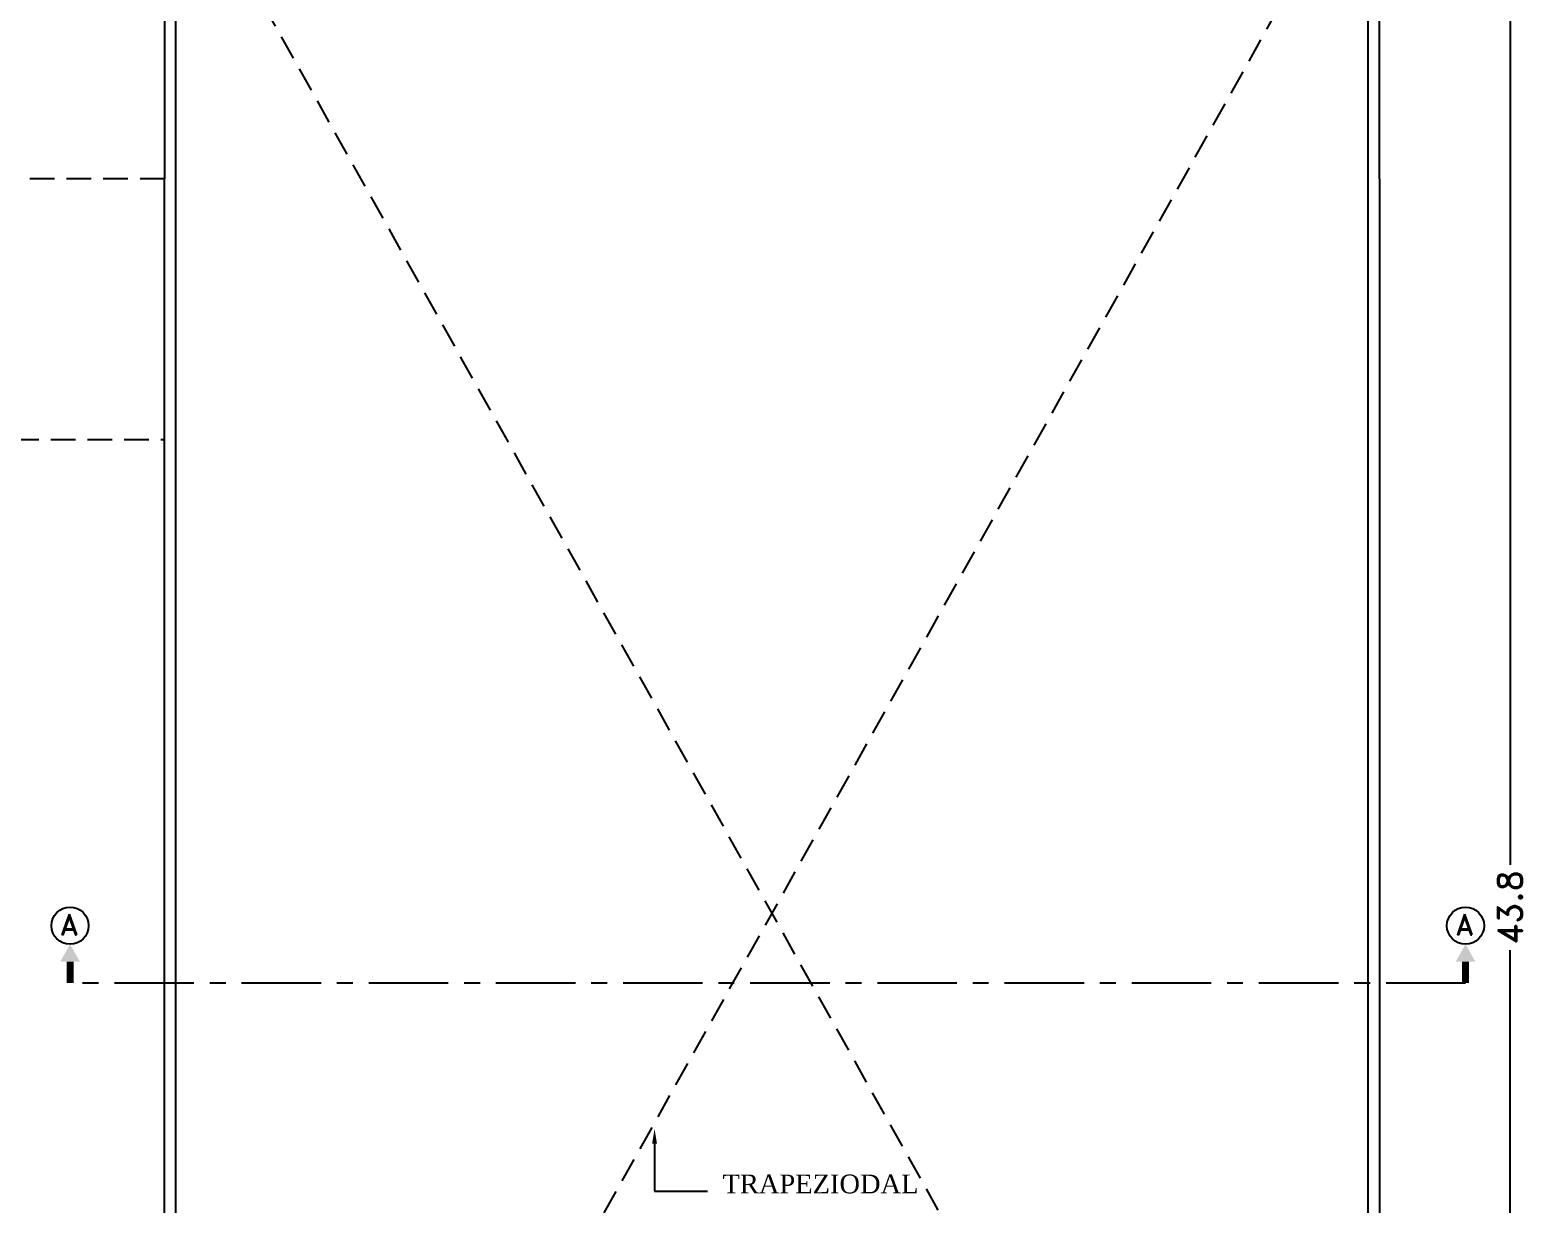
# Model space of a CAD drawing. Header units: metres. Extents: x 0 to 2856, y 0 to 1718.
# Drawn here: x 2733.53 to 2764.12, y 1627.26 to 1651.28 of the extents above; entities that cross this region are included whole.
import ezdxf

# ---------------------------------------------------------------- set-up
doc = ezdxf.new("R2010")
doc.units = ezdxf.units.M
doc.header["$MEASUREMENT"] = 0
doc.linetypes.add('CENTER', pattern=[2, 1.25, -0.25, 0.25, -0.25])
doc.linetypes.add('HIDDEN', pattern=[0.375, 0.25, -0.125])
for name, color, linetype in [('dim', 12, 'Continuous'), ('hid', 174, 'HIDDEN'), ('text', 7, 'Continuous')]:
    doc.layers.add(name, color=color, linetype=linetype)
doc.styles.add('rd', font='romand.shx')
doc.styles.add('Tahoma', font='times.ttf', dxfattribs={"height": 0.3})
doc.dimstyles.get("Standard").update_dxf_attribs({"dimtxt": 3, "dimasz": 3, "dimexe": 1, "dimexo": 1, "dimgap": 0.09, "dimtad": 0, "dimdec": 4, "dimzin": 2, "dimdsep": 46, "dimlunit": 4, "dimtxsty": 'rd', "dimblk": 'OBLIQUE', "dimcen": 0.09, "dimclrd": 12, "dimclre": 12, "dimclrt": 5, "dimadec": 0, "dimazin": 0, "dimtfac": 1, "dimtdec": 4, "dimtix": 1, "dimtmove": 2, "dimatfit": 3, "dimfxl": 0, "dimtolj": 1, "dimtzin": 0, "dimarcsym": 0})

# ---------------------------------------------------------------- blocks, each defined once
blk = doc.blocks.new('_Oblique')
at = {"color": 0, "linetype": 'ByBlock', "lineweight": -2}
blk.add_line((-0.5, -0.5), (0.5, 0.5), dxfattribs=at)
blk = doc.blocks.new('*D183')
at = {"layer": 'Defpoints', "color": 0}
for p in [(2763.431, 1655.226), (2763.79, 1655.226), (2763.431, 1611.43)]:
    blk.add_point(p, dxfattribs=at)
at = {"layer": 'dim', "color": 12, "lineweight": -2}
for p, q in [((2763.531, 1655.226), (2763.89, 1655.226)), ((2763.79, 1655.226), (2763.79, 1634.201)), ((2763.79, 1611.43), (2763.79, 1632.454)), ((2763.531, 1611.43), (2763.89, 1611.43))]:
    blk.add_line(p, q, dxfattribs=at)
at = {"layer": 'dim', "color": 12, "lineweight": -2, "xscale": 0.2, "yscale": 0.2, "zscale": 0.2}
for p, rotation in [((2763.79, 1655.226), 90), ((2763.79, 1611.43), 270)]:
    blk.add_blockref('_Oblique', p, dxfattribs=dict(at, rotation=rotation))
at = {"layer": 'dim', "color": 7, "insert": (2763.79, 1633.328), "char_height": 0.5, "attachment_point": 5, "rotation": 90, "style": 'rd'}
blk.add_mtext('\\A1;43.8', dxfattribs=at)

msp = doc.modelspace()

# ---------------------------------------------------------------- linework, layer by layer
for p, q in [((2736.508, 1611.431), (2736.508, 1655.006)), ((2760.889, 1611.431), (2760.889, 1655.006)), ((2736.278, 1604.878), (2736.278, 1648.236)), ((2761.119, 1648.236), (2761.119, 1604.878)), ((2736.278, 1644.042), (2736.278, 1645.494))]:
    msp.add_line(p, q)
at = {"linetype": 'CENTER', "ltscale": 1.3}
msp.add_line((2762.88, 1631.783), (2734.348, 1631.783), dxfattribs=at)
at = {"color": 12}
for p, q in [((2746.299, 1628.497), (2746.299, 1627.527)), ((2746.299, 1627.527), (2747.382, 1627.527))]:
    msp.add_line(p, q, dxfattribs=at)
msp.add_lwpolyline([(2761.119, 1648.236), (2761.119, 1655.236), (2736.278, 1655.236), (2736.278, 1648.236)])
for points, const_width in [([(2734.348, 1632.219), (2734.348, 1631.783)], 0.143), ([(2762.88, 1632.219), (2762.88, 1631.783)], 0.143), ([(2762.88, 1632.086), (2762.88, 1631.783)], 0.0991)]:
    msp.add_lwpolyline(points, dxfattribs=dict(at, const_width=const_width))
for centre in [(2734.348, 1632.956), (2762.88, 1632.956)]:
    msp.add_circle(centre, 0.38)
for points in [[(2734.146, 1632.219), (2734.55, 1632.219), (2734.348, 1632.576)], [(2762.678, 1632.219), (2763.083, 1632.219), (2762.88, 1632.576)], [(2746.249, 1628.497), (2746.349, 1628.497), (2746.299, 1628.797)]]:
    msp.add_solid(points, dxfattribs=at)
at = {"layer": 'hid', "linetype": 'HIDDEN', "lineweight": -2, "ltscale": 2}
for p, q in [((2760.889, 1655.006), (2736.508, 1611.431)), ((2760.889, 1611.431), (2736.508, 1655.006))]:
    msp.add_line(p, q, dxfattribs=at)
msp.add_lwpolyline([(2736.278, 1648.236), (2731.706, 1648.236), (2731.706, 1642.902), (2736.278, 1642.902)], dxfattribs=at)

# ---------------------------------------------------------------- texts
at = {"style": 'Tahoma'}
msp.add_text('TRAPEZIODAL', height=0.385, dxfattribs=at).set_placement((2747.689, 1627.481))
at = {"layer": 'text', "style": 'rd'}
for p in [(2734.146, 1632.767), (2762.679, 1632.767)]:
    msp.add_text('A', height=0.428, dxfattribs=at).set_placement(p)

# ---------------------------------------------------------------- dimensions: what is measured, and where the dimension line sits
at = {"layer": 'dim'}
dim = msp.add_linear_dim(base=(2763.79, 1655.226), p1=(2763.431, 1611.43), p2=(2763.431, 1655.226), angle=270, dimstyle='Standard', override={"dimscale": 0.1, "dimtxt": 5, "dimasz": 2, "dimgap": 1, "dimdec": 2, "dimzin": 8, "dimlunit": 2, "dimpost": '\\X', "dimclrt": 7, "dimtdec": 2, "dimtofl": 0, "dimfxl": 0.18, "dimarcsym": 1}, dxfattribs=at)
dim.commit()
dim.dimension.update_dxf_attribs({"geometry": '*D183', "text_midpoint": (2763.79, 1633.328)})

doc.saveas('drawing.dxf')
